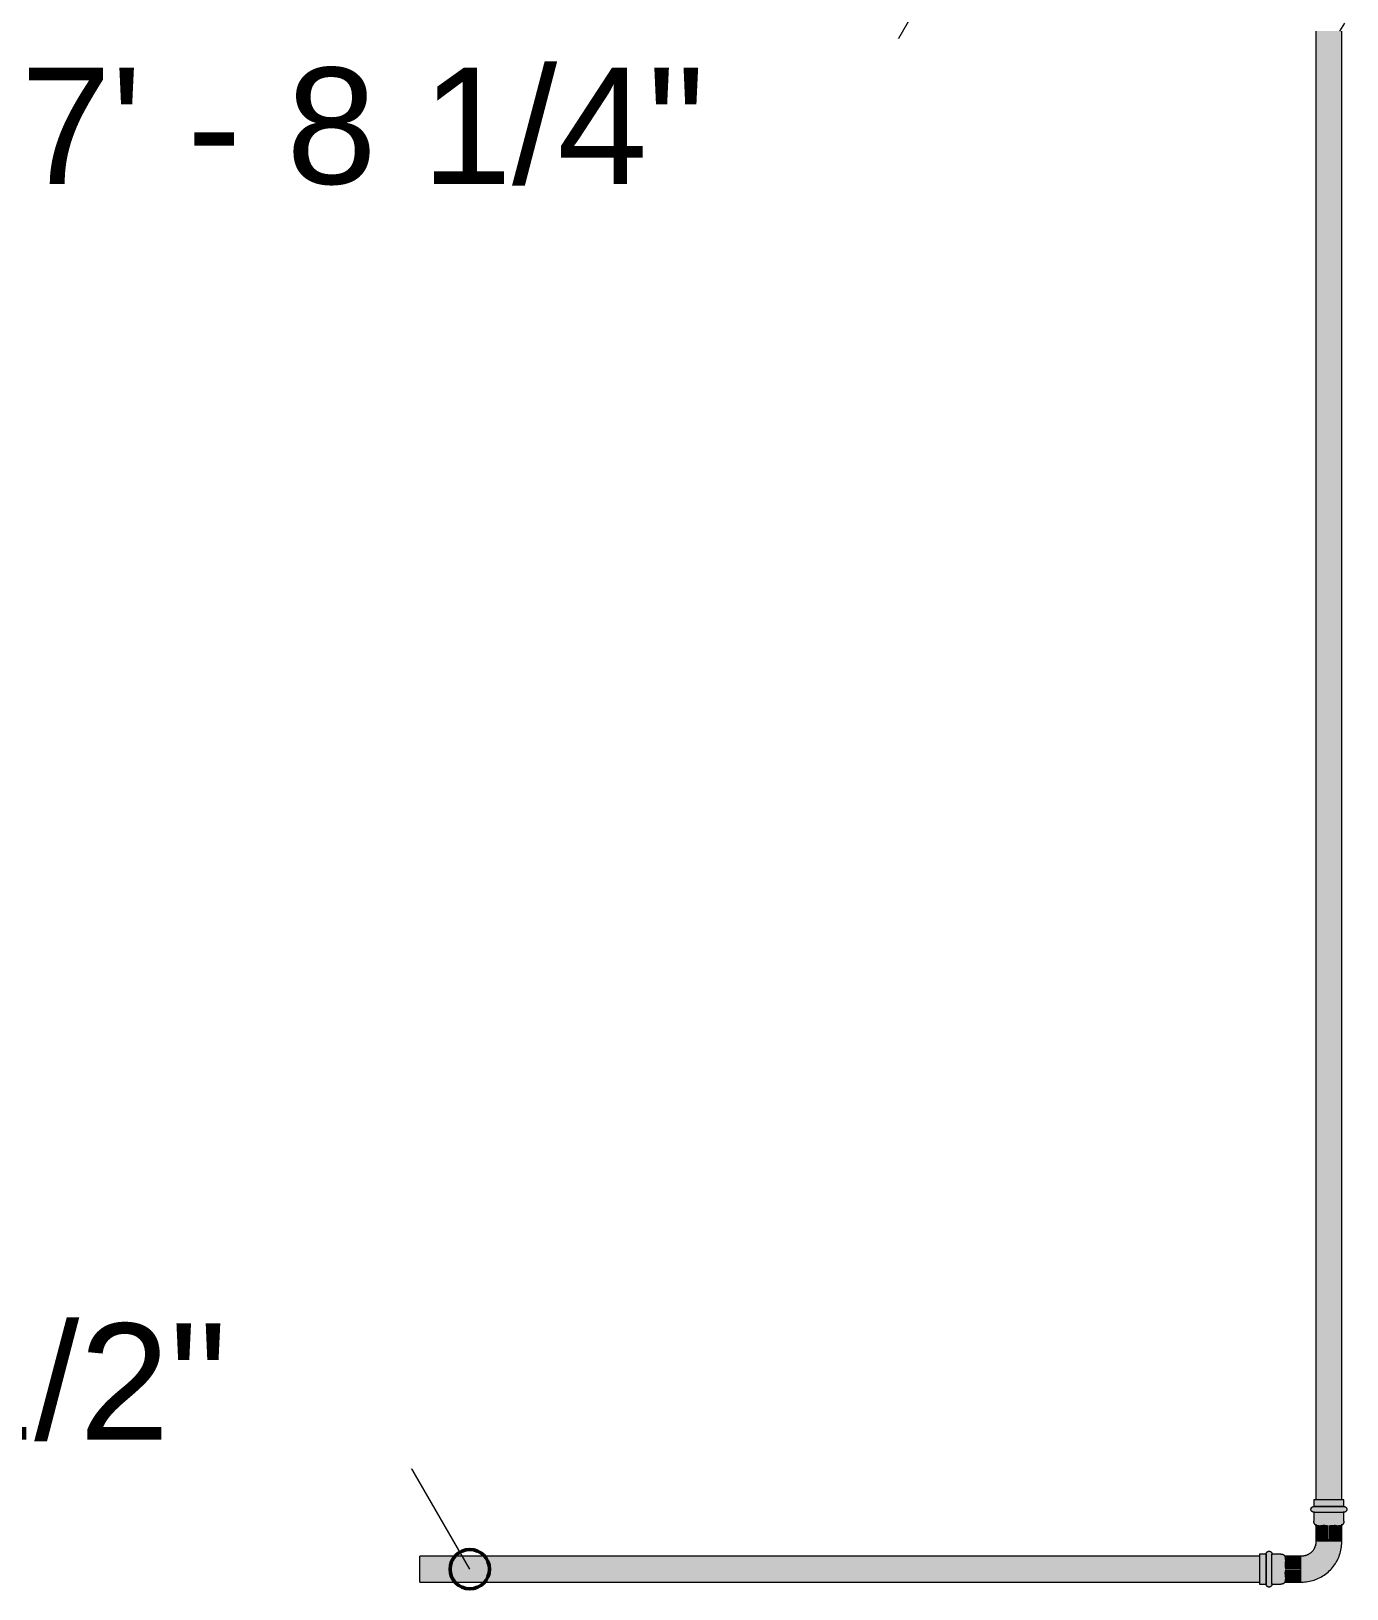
# Model space of a CAD drawing. Header units: inches. Extents: x -3385 to 41, y 7 to 1342.
# Drawn here: x -3176.1 to -3109.3, y 62 to 141.1 of the extents above; entities that cross this region are included whole.
import ezdxf

# ---------------------------------------------------------------- set-up
doc = ezdxf.new("R2010")
doc.units = ezdxf.units.IN
doc.header["$MEASUREMENT"] = 0
doc.layers.add('G-ANNO-DIMS', color=111, linetype='Continuous', lineweight=9)
doc.layers.add('P-PIPE', color=3, linetype='Continuous', lineweight=9)
doc.styles.add('Arial', font='arial.ttf', dxfattribs={"height": 5.901198})

# ---------------------------------------------------------------- blocks, each defined once
blk = doc.blocks.new('Victaulic-VicPress316-Elbow 90-45deg Style P568_P571 - Standard-V35-LOWER PARKING')
at = {"layer": 'P-PIPE'}
for points in [[(-0.912, 3.036), (-0.766, 2.89), (0.769, 2.893), (0.912, 3.036), (0.766, 3.181), (-0.769, 3.179), (-0.883, 3.065)], [(-0.767, 3.232), (-0.767, 3.181), (0.766, 3.181), (0.766, 3.52), (-0.767, 3.52)], [(-0.767, 2.439), (0.766, 2.439), (0.766, 2.89), (-0.767, 2.89), (-0.767, 2.505)], [(-0.767, 2.439), (-0.738, 2.317), (-0.656, 2.224), (-0.634, 2.25), (-0.553, 2.24), (-0.492, 2.245), (-0.46, 2.223), (-0.32, 2.253), (-0.114, 2.245), (0.013, 2.224), (0.225, 2.253), (0.39, 2.241), (0.469, 2.225), (0.513, 2.243), (0.618, 2.246), (0.637, 2.249), (0.658, 2.222), (0.737, 2.323), (0.747, 2.371), (0.752, 2.375), (0.752, 2.439), (-0.752, 2.439)], [(-0.658, 1.537), (-0.648, 1.393), (0, 1.393), (-0.013, 2.224), (-0.232, 2.254), (-0.348, 2.249), (-0.469, 2.225), (-0.513, 2.243), (-0.609, 2.244), (-0.637, 2.249), (-0.658, 2.221), (-0.658, 2.064)], [(0, 2.221), (0, 1.393), (0.657, 1.393), (0.656, 2.224), (0.634, 2.25), (0.553, 2.24), (0.492, 2.245), (0.46, 2.223), (0.32, 2.253), (0.128, 2.245), (0.013, 2.224)], [(-3.181, -0.406), (-3.179, -0.769), (-3.036, -0.912), (-2.89, -0.766), (-2.893, 0.769), (-3.036, 0.912), (-3.181, 0.766), (-3.181, -0.271)], [(-1.393, 0.17), (-1.393, 0), (-0.697, 0.187), (-0.187, 0.697), (0, 1.393), (-0.66, 1.386), (-0.873, 0.873), (-1.393, 0.648), (-1.393, 0.225)], [(-1.393, 0), (-1.393, -0.658), (-1.155, -0.618), (-0.986, -0.597), (-0.566, -0.478), (-0.407, -0.389), (0.057, -0.057), (0.422, 0.476), (0.501, 0.608), (0.583, 0.94), (0.648, 1.393), (0, 1.393), (-0.187, 0.697), (-0.697, 0.187), (-1.223, 0.046)], [(-3.52, 0.022), (-3.52, -0.767), (-3.181, -0.767), (-3.181, 0.766), (-3.52, 0.766), (-3.52, 0.135)], [(-2.89, -0.766), (-2.89, -0.767), (-2.439, -0.756), (-2.439, 0.766), (-2.89, 0.766), (-2.89, -0.725)], [(-2.439, -0.087), (-2.439, -0.767), (-2.317, -0.738), (-2.224, -0.656), (-2.25, -0.634), (-2.24, -0.553), (-2.245, -0.492), (-2.223, -0.46), (-2.253, -0.32), (-2.245, -0.114), (-2.224, 0.013), (-2.253, 0.225), (-2.241, 0.39), (-2.225, 0.469), (-2.243, 0.513), (-2.246, 0.618), (-2.249, 0.637), (-2.222, 0.658), (-2.323, 0.737), (-2.371, 0.747), (-2.375, 0.752), (-2.439, 0.752), (-2.439, -0.044)], [(-2.256, -0.174), (-2.249, -0.348), (-2.225, -0.469), (-2.243, -0.513), (-2.244, -0.609), (-2.249, -0.637), (-2.221, -0.658), (-1.393, -0.648), (-1.393, 0), (-2.224, -0.013), (-2.255, -0.166)], [(-0.918, -0.58), (-0.892, -0.576), (-0.905, -0.576)]]:
    blk.add_hatch(color=256, dxfattribs=at).paths.add_polyline_path(points, flags=0)
h = blk.add_hatch(color=256, dxfattribs=at)
h.paths.add_polyline_path([(-1.393, 0.329), (-1.393, 0.657), (-2.235, 0.648), (-2.25, 0.634), (-2.24, 0.553), (-2.245, 0.492), (-2.223, 0.46), (-2.253, 0.329)], flags=0)
h.paths.add_polyline_path([(-2.253, 0.32), (-2.245, 0.128), (-2.221, 0), (-1.393, 0), (-1.393, 0.329), (-2.253, 0.329)], flags=0)
for p, q in [((-0.767, 3.52), (-0.767, 3.181)), ((0.766, 3.52), (-0.767, 3.52)), ((-0.767, 3.181), (0.766, 3.181)), ((0.766, 3.181), (0.766, 3.52)), ((-0.767, 2.89), (-0.767, 2.439)), ((-0.767, 2.89), (0.766, 2.89)), ((0.766, 2.439), (0.766, 2.89)), ((-0.658, 2.278), (-0.658, 1.393)), ((0.657, 1.393), (0.657, 2.278)), ((-3.181, 0.766), (-3.52, 0.766)), ((-3.52, 0.766), (-3.52, -0.767)), ((-3.181, -0.767), (-3.181, 0.766)), ((-2.439, 0.766), (-2.89, 0.766)), ((-2.89, -0.767), (-2.89, 0.766)), ((-1.393, 0.657), (-2.278, 0.657)), ((-3.52, -0.767), (-3.181, -0.767)), ((-2.89, -0.767), (-2.439, -0.767)), ((-2.278, -0.658), (-1.393, -0.658))]:
    blk.add_line(p, q, dxfattribs=at)
at = {"layer": 'P-PIPE', "flags": 128}
for points in [[(-0.767, 2.89), (-0.772, 2.891), (-0.778, 2.891), (-0.784, 2.892), (-0.79, 2.892), (-0.795, 2.893), (-0.801, 2.895), (-0.807, 2.896), (-0.812, 2.898), (-0.818, 2.9), (-0.823, 2.902), (-0.828, 2.904), (-0.834, 2.907), (-0.839, 2.91), (-0.844, 2.913), (-0.849, 2.916), (-0.853, 2.919), (-0.858, 2.923), (-0.862, 2.927), (-0.867, 2.931), (-0.871, 2.935), (-0.875, 2.939), (-0.879, 2.943), (-0.882, 2.948), (-0.886, 2.953), (-0.889, 2.957), (-0.892, 2.962), (-0.895, 2.967), (-0.897, 2.973), (-0.9, 2.978), (-0.902, 2.983), (-0.904, 2.989), (-0.906, 2.994), (-0.907, 3), (-0.909, 3.006), (-0.91, 3.011), (-0.911, 3.017), (-0.911, 3.023), (-0.912, 3.029), (-0.912, 3.034), (-0.912, 3.04), (-0.912, 3.046), (-0.911, 3.052), (-0.91, 3.058), (-0.909, 3.063), (-0.908, 3.069), (-0.907, 3.075), (-0.905, 3.08), (-0.903, 3.086), (-0.901, 3.091), (-0.899, 3.097), (-0.896, 3.102), (-0.894, 3.107), (-0.891, 3.112), (-0.887, 3.117), (-0.884, 3.122), (-0.881, 3.126), (-0.877, 3.131), (-0.873, 3.135), (-0.869, 3.139), (-0.865, 3.143), (-0.86, 3.147), (-0.856, 3.151), (-0.851, 3.154), (-0.846, 3.158), (-0.842, 3.161), (-0.836, 3.164), (-0.831, 3.166), (-0.826, 3.169), (-0.821, 3.171), (-0.815, 3.173), (-0.81, 3.175), (-0.804, 3.177), (-0.798, 3.178), (-0.793, 3.179), (-0.787, 3.18), (-0.781, 3.181), (-0.775, 3.181), (-0.77, 3.181), (-0.767, 3.181)], [(0.766, 3.181), (0.766, 3.181), (0.764, 3.181), (0.761, 3.181), (0.757, 3.181), (0.751, 3.181), (0.745, 3.181), (0.737, 3.181), (0.728, 3.181), (0.717, 3.181), (0.706, 3.181), (0.693, 3.181), (0.68, 3.181), (0.665, 3.181), (0.649, 3.181), (0.633, 3.181), (0.615, 3.181), (0.596, 3.181), (0.576, 3.181), (0.556, 3.181), (0.534, 3.181), (0.512, 3.181), (0.488, 3.181), (0.464, 3.181), (0.44, 3.181), (0.414, 3.181), (0.388, 3.181), (0.361, 3.181), (0.334, 3.181), (0.306, 3.181), (0.278, 3.181), (0.249, 3.181), (0.22, 3.181), (0.19, 3.181), (0.16, 3.181), (0.13, 3.181), (0.1, 3.181), (0.069, 3.181), (0.039, 3.181), (0.008, 3.181), (-0.022, 3.181), (-0.053, 3.181), (-0.084, 3.181), (-0.114, 3.181), (-0.144, 3.181), (-0.174, 3.181), (-0.204, 3.181), (-0.233, 3.181), (-0.262, 3.181), (-0.291, 3.181), (-0.319, 3.181), (-0.347, 3.181), (-0.374, 3.181), (-0.4, 3.181), (-0.426, 3.181), (-0.451, 3.181), (-0.476, 3.181), (-0.499, 3.181), (-0.522, 3.181), (-0.544, 3.181), (-0.565, 3.181), (-0.585, 3.181), (-0.605, 3.181), (-0.623, 3.181), (-0.64, 3.181), (-0.657, 3.181), (-0.672, 3.181), (-0.686, 3.181), (-0.699, 3.181), (-0.711, 3.181), (-0.722, 3.181), (-0.732, 3.181), (-0.74, 3.181), (-0.748, 3.181), (-0.754, 3.181), (-0.759, 3.181), (-0.763, 3.181), (-0.765, 3.181), (-0.766, 3.181), (-0.767, 3.181)], [(-0.767, 3.181), (-0.766, 3.181), (-0.764, 3.181), (-0.761, 3.181), (-0.757, 3.181), (-0.751, 3.181), (-0.745, 3.181), (-0.737, 3.181), (-0.728, 3.181)], [(0.722, 3.181), (0.732, 3.181), (0.74, 3.181), (0.748, 3.181), (0.754, 3.181), (0.759, 3.181), (0.763, 3.181), (0.765, 3.181), (0.766, 3.181), (0.766, 3.181)], [(0.766, 3.181), (0.772, 3.181), (0.778, 3.181), (0.784, 3.18), (0.79, 3.18), (0.795, 3.179), (0.801, 3.177), (0.807, 3.176), (0.812, 3.174), (0.818, 3.172), (0.823, 3.17), (0.828, 3.168), (0.834, 3.165), (0.839, 3.162), (0.844, 3.159), (0.849, 3.156), (0.853, 3.153), (0.858, 3.149), (0.862, 3.145), (0.867, 3.141), (0.871, 3.137), (0.875, 3.133), (0.879, 3.129), (0.882, 3.124), (0.886, 3.119), (0.889, 3.115), (0.892, 3.11), (0.895, 3.105), (0.897, 3.099), (0.9, 3.094), (0.902, 3.089), (0.904, 3.083), (0.906, 3.078), (0.907, 3.072), (0.909, 3.066), (0.91, 3.061), (0.911, 3.055), (0.911, 3.049), (0.912, 3.043), (0.912, 3.038), (0.912, 3.032), (0.912, 3.026), (0.911, 3.02), (0.91, 3.014), (0.909, 3.009), (0.908, 3.003), (0.907, 2.997), (0.905, 2.992), (0.903, 2.986), (0.901, 2.981), (0.899, 2.975), (0.896, 2.97), (0.894, 2.965), (0.891, 2.96), (0.887, 2.955), (0.884, 2.95), (0.881, 2.946), (0.877, 2.941), (0.873, 2.937), (0.869, 2.933), (0.865, 2.929), (0.86, 2.925), (0.856, 2.921), (0.851, 2.918), (0.846, 2.914), (0.842, 2.911), (0.836, 2.908), (0.831, 2.906), (0.826, 2.903), (0.821, 2.901), (0.815, 2.899), (0.81, 2.897), (0.804, 2.895), (0.798, 2.894), (0.793, 2.893), (0.787, 2.892), (0.781, 2.891), (0.775, 2.891), (0.77, 2.891), (0.766, 2.89)], [(-0.767, 2.89), (-0.766, 2.89), (-0.764, 2.89), (-0.761, 2.89), (-0.757, 2.89), (-0.751, 2.89), (-0.745, 2.89), (-0.737, 2.89), (-0.728, 2.89), (-0.717, 2.89), (-0.706, 2.89), (-0.693, 2.89), (-0.68, 2.89), (-0.665, 2.89), (-0.649, 2.89), (-0.633, 2.89), (-0.615, 2.89), (-0.596, 2.89), (-0.576, 2.89), (-0.556, 2.89), (-0.534, 2.89), (-0.512, 2.89), (-0.488, 2.89), (-0.464, 2.89), (-0.44, 2.89), (-0.414, 2.89), (-0.388, 2.89), (-0.361, 2.89), (-0.334, 2.89), (-0.306, 2.89), (-0.278, 2.89), (-0.249, 2.89), (-0.22, 2.89), (-0.19, 2.89), (-0.16, 2.89), (-0.13, 2.89), (-0.1, 2.89), (-0.069, 2.89), (-0.039, 2.89), (-0.008, 2.89), (0.022, 2.89), (0.053, 2.89), (0.084, 2.89), (0.114, 2.89), (0.144, 2.89), (0.174, 2.89), (0.204, 2.89), (0.233, 2.89), (0.262, 2.89), (0.291, 2.89), (0.319, 2.89), (0.347, 2.89), (0.374, 2.89), (0.4, 2.89), (0.426, 2.89), (0.451, 2.89), (0.476, 2.89), (0.499, 2.89), (0.522, 2.89), (0.544, 2.89), (0.565, 2.89), (0.585, 2.89), (0.605, 2.89), (0.623, 2.89), (0.64, 2.89), (0.657, 2.89), (0.672, 2.89), (0.686, 2.89), (0.699, 2.89), (0.711, 2.89), (0.722, 2.89), (0.732, 2.89), (0.74, 2.89), (0.748, 2.89), (0.754, 2.89), (0.759, 2.89), (0.763, 2.89), (0.765, 2.89), (0.766, 2.89), (0.766, 2.89)], [(-0.722, 2.89), (-0.732, 2.89), (-0.74, 2.89), (-0.748, 2.89), (-0.754, 2.89), (-0.759, 2.89), (-0.763, 2.89), (-0.765, 2.89), (-0.766, 2.89), (-0.767, 2.89)], [(-0.658, 2.221), (-0.666, 2.228), (-0.674, 2.235), (-0.682, 2.242), (-0.69, 2.25), (-0.698, 2.258), (-0.705, 2.266), (-0.711, 2.275), (-0.718, 2.283), (-0.724, 2.293), (-0.729, 2.302), (-0.735, 2.311), (-0.74, 2.321), (-0.744, 2.331), (-0.748, 2.341), (-0.752, 2.351), (-0.755, 2.362), (-0.758, 2.372), (-0.761, 2.383), (-0.763, 2.394), (-0.764, 2.404), (-0.765, 2.415), (-0.766, 2.426), (-0.767, 2.437), (-0.767, 2.439)], [(0.766, 2.439), (0.766, 2.428), (0.766, 2.417), (0.765, 2.406), (0.763, 2.396), (0.761, 2.385), (0.759, 2.374), (0.756, 2.364), (0.753, 2.353), (0.749, 2.343), (0.745, 2.333), (0.741, 2.323), (0.736, 2.313), (0.73, 2.304), (0.725, 2.294), (0.719, 2.285), (0.713, 2.276), (0.706, 2.268), (0.699, 2.259), (0.692, 2.251), (0.684, 2.244), (0.676, 2.236), (0.668, 2.229), (0.659, 2.222), (0.657, 2.221)], [(0.766, 2.89), (0.766, 2.89), (0.764, 2.89), (0.761, 2.89), (0.757, 2.89), (0.751, 2.89), (0.745, 2.89), (0.737, 2.89), (0.728, 2.89)], [(-3.181, 0.766), (-3.181, 0.772), (-3.181, 0.778), (-3.18, 0.784), (-3.18, 0.79), (-3.179, 0.795), (-3.177, 0.801), (-3.176, 0.807), (-3.174, 0.812), (-3.172, 0.818), (-3.17, 0.823), (-3.168, 0.828), (-3.165, 0.834), (-3.162, 0.839), (-3.159, 0.844), (-3.156, 0.849), (-3.153, 0.853), (-3.149, 0.858), (-3.145, 0.862), (-3.141, 0.867), (-3.137, 0.871), (-3.133, 0.875), (-3.129, 0.879), (-3.124, 0.882), (-3.119, 0.886), (-3.115, 0.889), (-3.11, 0.892), (-3.105, 0.895), (-3.099, 0.897), (-3.094, 0.9), (-3.089, 0.902), (-3.083, 0.904), (-3.078, 0.906), (-3.072, 0.907), (-3.066, 0.909), (-3.061, 0.91), (-3.055, 0.911), (-3.049, 0.911), (-3.043, 0.912), (-3.038, 0.912), (-3.032, 0.912), (-3.026, 0.912), (-3.02, 0.911), (-3.014, 0.91), (-3.009, 0.909), (-3.003, 0.908), (-2.997, 0.907), (-2.992, 0.905), (-2.986, 0.903), (-2.981, 0.901), (-2.975, 0.899), (-2.97, 0.896), (-2.965, 0.894), (-2.96, 0.891), (-2.955, 0.887), (-2.95, 0.884), (-2.946, 0.881), (-2.941, 0.877), (-2.937, 0.873), (-2.933, 0.869), (-2.929, 0.865), (-2.925, 0.86), (-2.921, 0.856), (-2.918, 0.851), (-2.914, 0.846), (-2.911, 0.842), (-2.908, 0.836), (-2.906, 0.831), (-2.903, 0.826), (-2.901, 0.821), (-2.899, 0.815), (-2.897, 0.81), (-2.895, 0.804), (-2.894, 0.798), (-2.893, 0.793), (-2.892, 0.787), (-2.891, 0.781), (-2.891, 0.775), (-2.891, 0.77), (-2.89, 0.766)], [(-0.658, 1.393), (-0.658, 1.364), (-0.66, 1.334), (-0.663, 1.305), (-0.667, 1.276), (-0.672, 1.247), (-0.679, 1.218), (-0.686, 1.19), (-0.695, 1.162), (-0.705, 1.134), (-0.716, 1.107), (-0.728, 1.08), (-0.741, 1.053), (-0.755, 1.028), (-0.77, 1.002), (-0.786, 0.978), (-0.803, 0.954), (-0.821, 0.931), (-0.84, 0.908), (-0.86, 0.886), (-0.881, 0.865), (-0.902, 0.845), (-0.924, 0.826), (-0.947, 0.808), (-0.971, 0.79), (-0.996, 0.774), (-1.021, 0.759), (-1.046, 0.744), (-1.073, 0.731), (-1.099, 0.719), (-1.126, 0.707), (-1.154, 0.697), (-1.182, 0.688), (-1.21, 0.681), (-1.239, 0.674), (-1.268, 0.668), (-1.297, 0.664), (-1.326, 0.661), (-1.356, 0.658), (-1.385, 0.658), (-1.393, 0.657)], [(-1.393, -0.658), (-1.311, -0.656), (-1.229, -0.651), (-1.148, -0.643), (-1.066, -0.631), (-0.986, -0.617), (-0.906, -0.599), (-0.826, -0.578), (-0.748, -0.553), (-0.671, -0.526), (-0.594, -0.496), (-0.52, -0.462), (-0.446, -0.426), (-0.374, -0.386), (-0.304, -0.344), (-0.235, -0.299), (-0.168, -0.252), (-0.104, -0.201), (-0.041, -0.149), (0.02, -0.093), (0.078, -0.036), (0.134, 0.024), (0.187, 0.087), (0.238, 0.151), (0.287, 0.217), (0.332, 0.285), (0.375, 0.355), (0.415, 0.427), (0.453, 0.5), (0.487, 0.574), (0.518, 0.65), (0.546, 0.727), (0.571, 0.805), (0.593, 0.884), (0.612, 0.964), (0.628, 1.044), (0.64, 1.126), (0.649, 1.207), (0.655, 1.289), (0.657, 1.371), (0.657, 1.393)], [(-3.181, 0.766), (-3.181, 0.766), (-3.181, 0.764), (-3.181, 0.761), (-3.181, 0.757), (-3.181, 0.751), (-3.181, 0.745), (-3.181, 0.737), (-3.181, 0.728), (-3.181, 0.717), (-3.181, 0.706), (-3.181, 0.693), (-3.181, 0.68), (-3.181, 0.665), (-3.181, 0.649), (-3.181, 0.633), (-3.181, 0.615), (-3.181, 0.596), (-3.181, 0.576), (-3.181, 0.556), (-3.181, 0.534), (-3.181, 0.512), (-3.181, 0.488), (-3.181, 0.464), (-3.181, 0.44), (-3.181, 0.414), (-3.181, 0.388), (-3.181, 0.361), (-3.181, 0.334), (-3.181, 0.306), (-3.181, 0.278), (-3.181, 0.249), (-3.181, 0.22), (-3.181, 0.19), (-3.181, 0.16), (-3.181, 0.13), (-3.181, 0.1), (-3.181, 0.069), (-3.181, 0.039), (-3.181, 0.008), (-3.181, -0.022), (-3.181, -0.053), (-3.181, -0.084), (-3.181, -0.114), (-3.181, -0.144), (-3.181, -0.174), (-3.181, -0.204), (-3.181, -0.233), (-3.181, -0.262), (-3.181, -0.291), (-3.181, -0.319), (-3.181, -0.347), (-3.181, -0.374), (-3.181, -0.4), (-3.181, -0.426), (-3.181, -0.451), (-3.181, -0.476), (-3.181, -0.499), (-3.181, -0.522), (-3.181, -0.544), (-3.181, -0.565), (-3.181, -0.585), (-3.181, -0.605), (-3.181, -0.623), (-3.181, -0.64), (-3.181, -0.657), (-3.181, -0.672), (-3.181, -0.686), (-3.181, -0.699), (-3.181, -0.711), (-3.181, -0.722), (-3.181, -0.732), (-3.181, -0.74), (-3.181, -0.748), (-3.181, -0.754), (-3.181, -0.759), (-3.181, -0.763), (-3.181, -0.765), (-3.181, -0.766), (-3.181, -0.767)], [(-3.181, 0.722), (-3.181, 0.732), (-3.181, 0.74), (-3.181, 0.748), (-3.181, 0.754), (-3.181, 0.759), (-3.181, 0.763), (-3.181, 0.765), (-3.181, 0.766), (-3.181, 0.766)], [(-2.89, -0.767), (-2.89, -0.766), (-2.89, -0.764), (-2.89, -0.761), (-2.89, -0.757), (-2.89, -0.751), (-2.89, -0.745), (-2.89, -0.737), (-2.89, -0.728), (-2.89, -0.717), (-2.89, -0.706), (-2.89, -0.693), (-2.89, -0.68), (-2.89, -0.665), (-2.89, -0.649), (-2.89, -0.633), (-2.89, -0.615), (-2.89, -0.596), (-2.89, -0.576), (-2.89, -0.556), (-2.89, -0.534), (-2.89, -0.512), (-2.89, -0.488), (-2.89, -0.464), (-2.89, -0.44), (-2.89, -0.414), (-2.89, -0.388), (-2.89, -0.361), (-2.89, -0.334), (-2.89, -0.306), (-2.89, -0.278), (-2.89, -0.249), (-2.89, -0.22), (-2.89, -0.19), (-2.89, -0.16), (-2.89, -0.13), (-2.89, -0.1), (-2.89, -0.069), (-2.89, -0.039), (-2.89, -0.008), (-2.89, 0.022), (-2.89, 0.053), (-2.89, 0.084), (-2.89, 0.114), (-2.89, 0.144), (-2.89, 0.174), (-2.89, 0.204), (-2.89, 0.233), (-2.89, 0.262), (-2.89, 0.291), (-2.89, 0.319), (-2.89, 0.347), (-2.89, 0.374), (-2.89, 0.4), (-2.89, 0.426), (-2.89, 0.451), (-2.89, 0.476), (-2.89, 0.499), (-2.89, 0.522), (-2.89, 0.544), (-2.89, 0.565), (-2.89, 0.585), (-2.89, 0.605), (-2.89, 0.623), (-2.89, 0.64), (-2.89, 0.657), (-2.89, 0.672), (-2.89, 0.686), (-2.89, 0.699), (-2.89, 0.711), (-2.89, 0.722), (-2.89, 0.732), (-2.89, 0.74), (-2.89, 0.748), (-2.89, 0.754), (-2.89, 0.759), (-2.89, 0.763), (-2.89, 0.765), (-2.89, 0.766), (-2.89, 0.766)], [(-2.89, 0.766), (-2.89, 0.766), (-2.89, 0.764), (-2.89, 0.761), (-2.89, 0.757), (-2.89, 0.751), (-2.89, 0.745), (-2.89, 0.737), (-2.89, 0.728)], [(-2.439, 0.766), (-2.428, 0.766), (-2.417, 0.766), (-2.406, 0.765), (-2.396, 0.763), (-2.385, 0.761), (-2.374, 0.759), (-2.364, 0.756), (-2.353, 0.753), (-2.343, 0.749), (-2.333, 0.745), (-2.323, 0.741), (-2.313, 0.736), (-2.304, 0.73), (-2.294, 0.725), (-2.285, 0.719), (-2.276, 0.713), (-2.268, 0.706), (-2.259, 0.699), (-2.251, 0.692), (-2.244, 0.684), (-2.236, 0.676), (-2.229, 0.668), (-2.222, 0.659), (-2.221, 0.657)], [(-3.181, -0.767), (-3.181, -0.766), (-3.181, -0.764), (-3.181, -0.761), (-3.181, -0.757), (-3.181, -0.751), (-3.181, -0.745), (-3.181, -0.737), (-3.181, -0.728)], [(-2.89, -0.767), (-2.891, -0.772), (-2.891, -0.778), (-2.892, -0.784), (-2.892, -0.79), (-2.893, -0.795), (-2.895, -0.801), (-2.896, -0.807), (-2.898, -0.812), (-2.9, -0.818), (-2.902, -0.823), (-2.904, -0.828), (-2.907, -0.834), (-2.91, -0.839), (-2.913, -0.844), (-2.916, -0.849), (-2.919, -0.853), (-2.923, -0.858), (-2.927, -0.862), (-2.931, -0.867), (-2.935, -0.871), (-2.939, -0.875), (-2.943, -0.879), (-2.948, -0.882), (-2.953, -0.886), (-2.957, -0.889), (-2.962, -0.892), (-2.967, -0.895), (-2.973, -0.897), (-2.978, -0.9), (-2.983, -0.902), (-2.989, -0.904), (-2.994, -0.906), (-3, -0.907), (-3.006, -0.909), (-3.011, -0.91), (-3.017, -0.911), (-3.023, -0.911), (-3.029, -0.912), (-3.034, -0.912), (-3.04, -0.912), (-3.046, -0.912), (-3.052, -0.911), (-3.058, -0.91), (-3.063, -0.909), (-3.069, -0.908), (-3.075, -0.907), (-3.08, -0.905), (-3.086, -0.903), (-3.091, -0.901), (-3.097, -0.899), (-3.102, -0.896), (-3.107, -0.894), (-3.112, -0.891), (-3.117, -0.887), (-3.122, -0.884), (-3.126, -0.881), (-3.131, -0.877), (-3.135, -0.873), (-3.139, -0.869), (-3.143, -0.865), (-3.147, -0.86), (-3.151, -0.856), (-3.154, -0.851), (-3.158, -0.846), (-3.161, -0.842), (-3.164, -0.836), (-3.166, -0.831), (-3.169, -0.826), (-3.171, -0.821), (-3.173, -0.815), (-3.175, -0.81), (-3.177, -0.804), (-3.178, -0.798), (-3.179, -0.793), (-3.18, -0.787), (-3.181, -0.781), (-3.181, -0.775), (-3.181, -0.77), (-3.181, -0.767)], [(-2.89, -0.722), (-2.89, -0.732), (-2.89, -0.74), (-2.89, -0.748), (-2.89, -0.754), (-2.89, -0.759), (-2.89, -0.763), (-2.89, -0.765), (-2.89, -0.766), (-2.89, -0.767)], [(-2.221, -0.658), (-2.228, -0.666), (-2.235, -0.674), (-2.242, -0.682), (-2.25, -0.69), (-2.258, -0.698), (-2.266, -0.705), (-2.275, -0.711), (-2.283, -0.718), (-2.293, -0.724), (-2.302, -0.729), (-2.311, -0.735), (-2.321, -0.74), (-2.331, -0.744), (-2.341, -0.748), (-2.351, -0.752), (-2.362, -0.755), (-2.372, -0.758), (-2.383, -0.761), (-2.394, -0.763), (-2.404, -0.764), (-2.415, -0.765), (-2.426, -0.766), (-2.437, -0.767), (-2.439, -0.767)]]:
    blk.add_lwpolyline(points, dxfattribs=at)

msp = doc.modelspace()

# ---------------------------------------------------------------- hatches: boundary and pattern name
at = {"layer": 'P-PIPE'}
for points in [[(-3110.8, 66.52), (-3110.166, 66.52), (-3110.166, 141.093), (-3110.823, 141.093), (-3110.813, 66.52), (-3110.801, 66.52)], [(-3109.595, 66.52), (-3109.508, 66.52), (-3109.508, 141.093), (-3110.166, 141.093), (-3110.163, 66.52), (-3109.596, 66.52)], [(-3156.318, 63), (-3113.686, 63.005), (-3113.686, 63.658), (-3156.318, 63.658), (-3156.318, 63.17)], [(-3113.686, 62.343), (-3113.686, 63), (-3156.318, 63), (-3156.318, 62.343), (-3118.367, 62.343)]]:
    msp.add_hatch(color=256, dxfattribs=at).paths.add_polyline_path(points, flags=0)

# ---------------------------------------------------------------- linework, layer by layer
at = {"layer": 'G-ANNO-DIMS'}
for p, q in [((-3130.271, 143.743), (-3134.491, 136.434)), ((-3134.491, 136.434), (-3140.723, 136.434)), ((-3159.373, 72.671), (-3164.988, 72.671)), ((-3153.789, 63), (-3159.373, 72.671))]:
    msp.add_line(p, q, dxfattribs=at)
at = {"layer": 'G-ANNO-DIMS', "lineweight": 50}
msp.add_circle((-3153.789, 63), 1, dxfattribs=at)
at = {"layer": 'P-PIPE'}
for p, q in [((-3110.823, 141.093), (-3110.823, 66.52)), ((-3109.603, 141.093), (-3109.353, 141.499)), ((-3109.508, 66.52), (-3109.508, 141.093)), ((-3113.686, 63.658), (-3156.318, 63.658)), ((-3156.318, 62.343), (-3156.318, 63.658)), ((-3156.318, 62.343), (-3113.686, 62.343))]:
    msp.add_line(p, q, dxfattribs=at)

# ---------------------------------------------------------------- block references
msp.add_blockref('Victaulic-VicPress316-Elbow 90-45deg Style P568_P571 - Standard-V35-LOWER PARKING', (-3110.166, 63), dxfattribs=at)

# ---------------------------------------------------------------- next in the draw order: texts
at = {"layer": 'G-ANNO-DIMS', "char_height": 5.9012, "width": 64.872, "attachment_point": 1, "line_spacing_factor": 0.938532, "style": 'Arial', "bg_fill": 3, "box_fill_scale": 1.25, "bg_fill_color": 0, "bg_fill_transparency": 0}
for s, insert in [('BOP 7\' - 8 1/4"', (-3196.283, 139.238)), ('BOP 7\' - 8 1/2"', (-3220.548, 75.475))]:
    msp.add_mtext(s, dxfattribs=dict(at, insert=insert))

doc.saveas('drawing.dxf')
